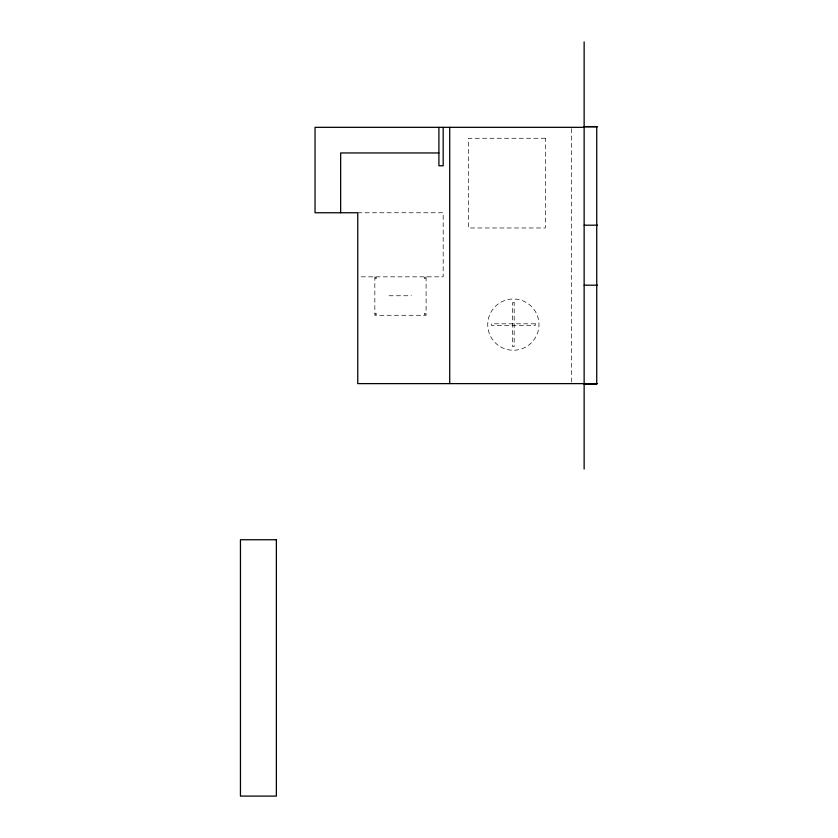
<?xml version="1.0" encoding="UTF-8"?>
<svg xmlns="http://www.w3.org/2000/svg" width="838" height="838" viewBox="0 0 838 838"><rect width="100%" height="100%" fill="white"/><g stroke="black" fill="none" stroke-linecap="round" stroke-linejoin="round"><path stroke-width="0.63" stroke-dasharray="4.19 3.14" d="M357.753 212.758L443.176 212.758L443.176 276.833L359.041 276.833M389.021 295.762L411.406 295.762M571.327 128.633L571.327 383.615M426.092 276.833L426.092 315.277L374.837 315.277L374.837 276.833M375.403 278.027C376.555 280.091 376.985 276.184 375.424 277.912M375.403 313.967C376.828 316.01 376.65 311.904 375.403 313.967M424.311 278.027C425.515 280.081 425.851 276.131 424.332 277.912M424.311 313.967C425.819 316.01 425.379 311.883 424.311 313.967M545.339 138.27L468.452 138.27L468.452 227.967L545.339 227.967L545.339 138.27M514.165 302.696L512.542 302.696L512.542 346.544L514.165 346.544L514.165 302.696M535.273 323.814L491.435 323.814L491.435 325.437L535.273 325.437L535.273 323.814M500.537 346.817A25.632 25.632 0 0 0 538.981 324.62A25.632 25.632 0 0 0 500.537 302.424A25.632 25.632 0 0 0 500.537 346.817"/><path stroke-width="1.26" d="M584.138 126.601L596.729 126.601L596.729 383.867L584.138 383.867M584.138 126.768L597.546 126.768M584.138 127.334L315.036 127.334L315.036 212.758L357.753 212.758L357.753 383.615L597.546 383.615M438.903 152.956L340.657 152.956L340.657 212.758M584.138 225.192L597.546 225.192M584.138 285.192L597.546 285.192M584.138 383.699L596.729 383.699M584.138 41.9L584.138 469.05M449.723 127.334L449.723 383.615M443.176 127.334L443.176 165.777L438.903 165.777L438.903 127.334M276.372 539.735L240.454 539.735L240.454 796.1L276.372 796.1L276.372 539.735"/></g></svg>
